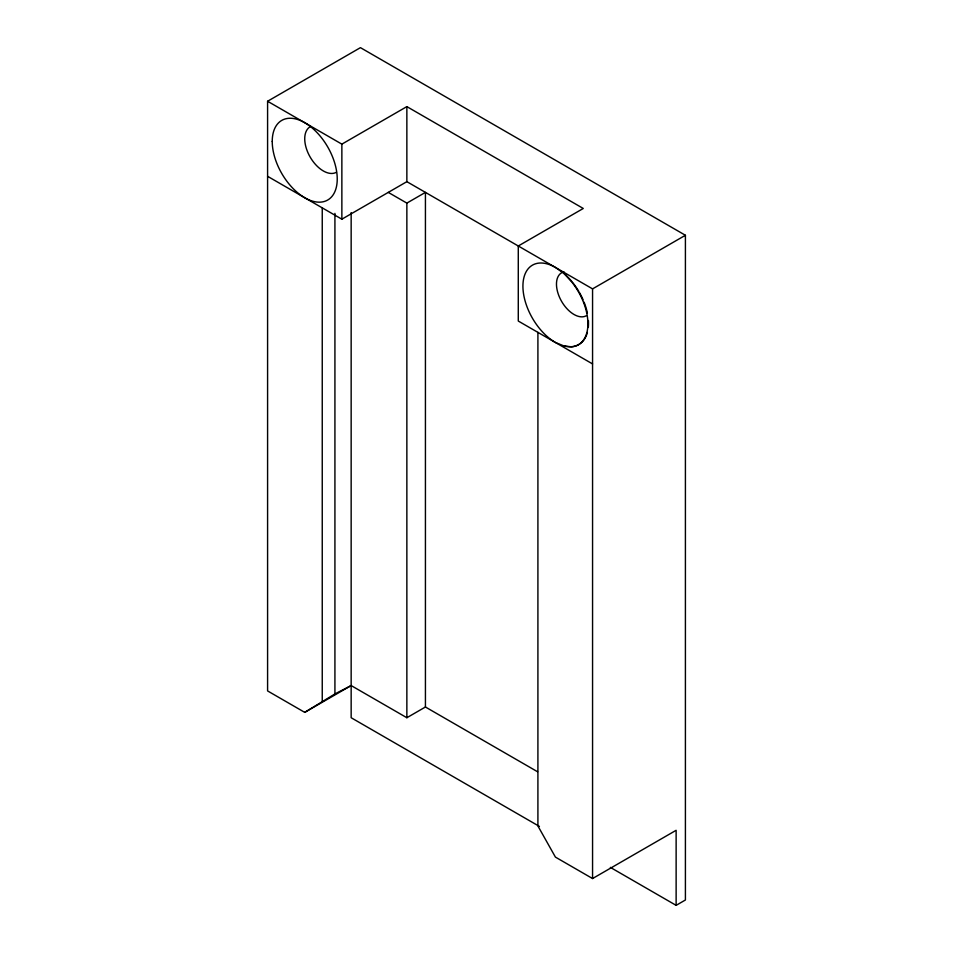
<?xml version="1.0" encoding="UTF-8"?>
<svg xmlns="http://www.w3.org/2000/svg" width="953" height="953" viewBox="0 0 953 953"><rect width="100%" height="100%" fill="white"/><g stroke="black" fill="none" stroke-linecap="round" stroke-linejoin="round"><path stroke-width="1.43" d="M610.361 867.385L676.13 905.35L685.41 899.989L685.41 235.272L360.437 47.65L267.59 101.256L267.59 690.925L304.734 712.367L334.92 693.939L351.157 685.564L406.86 717.728L425.431 707.007L537.623 771.787M267.59 101.256L341.865 144.141L406.86 106.617L583.272 208.469L518.277 245.993L518.277 321.042L592.563 363.927M267.59 176.305L341.865 219.19L406.86 181.666L592.563 288.878L685.41 235.272M388.288 192.387L406.86 203.108L425.431 192.387L425.431 707.007M304.734 712.367L351.157 685.564M537.909 332.371L537.909 825.965L555.42 857.104L592.563 878.547L676.13 830.301L676.13 905.35M563.985 345.975L571.669 346.832A45.958 26.529 60 0 0 571.669 281.838L563.985 273.475L555.42 267.436A45.958 26.529 60 0 0 522.923 286.198A45.958 26.529 60 0 0 555.42 342.484L563.985 345.975A45.958 27.006 59.1 0 0 587.382 332.466M539.434 826.43L351.157 717.728L351.157 212.59M592.563 288.878L592.563 878.547M406.86 106.617L406.86 181.666M406.86 203.108L406.86 717.728M341.865 144.141L341.865 219.19M334.92 213.365L334.92 693.939M322.245 207.861L322.245 701.456M336.433 172.243A26.267 15.165 60 0 1 310.166 157.078A26.267 15.165 60 0 1 310.166 126.761M586.381 315.693A24.778 14.307 60 0 1 560.567 299.492A24.778 14.307 60 0 1 563.95 271.867M563.985 273.475A45.958 27.006 59.1 0 1 571.967 281.671M572.777 282.684A45.958 27.006 59.1 0 1 578.816 291.451M579.484 292.595A45.958 27.006 59.1 0 1 583.069 299.742M584.07 302.149A45.958 27.006 59.1 0 1 587.382 313.037M588.406 320.53A45.958 27.006 59.1 0 1 588.299 327.463M272.236 141.461A45.958 26.529 60 0 0 320.982 202.096A45.958 26.529 60 0 0 320.982 137.101A45.958 26.529 60 0 0 272.236 141.461"/></g></svg>
